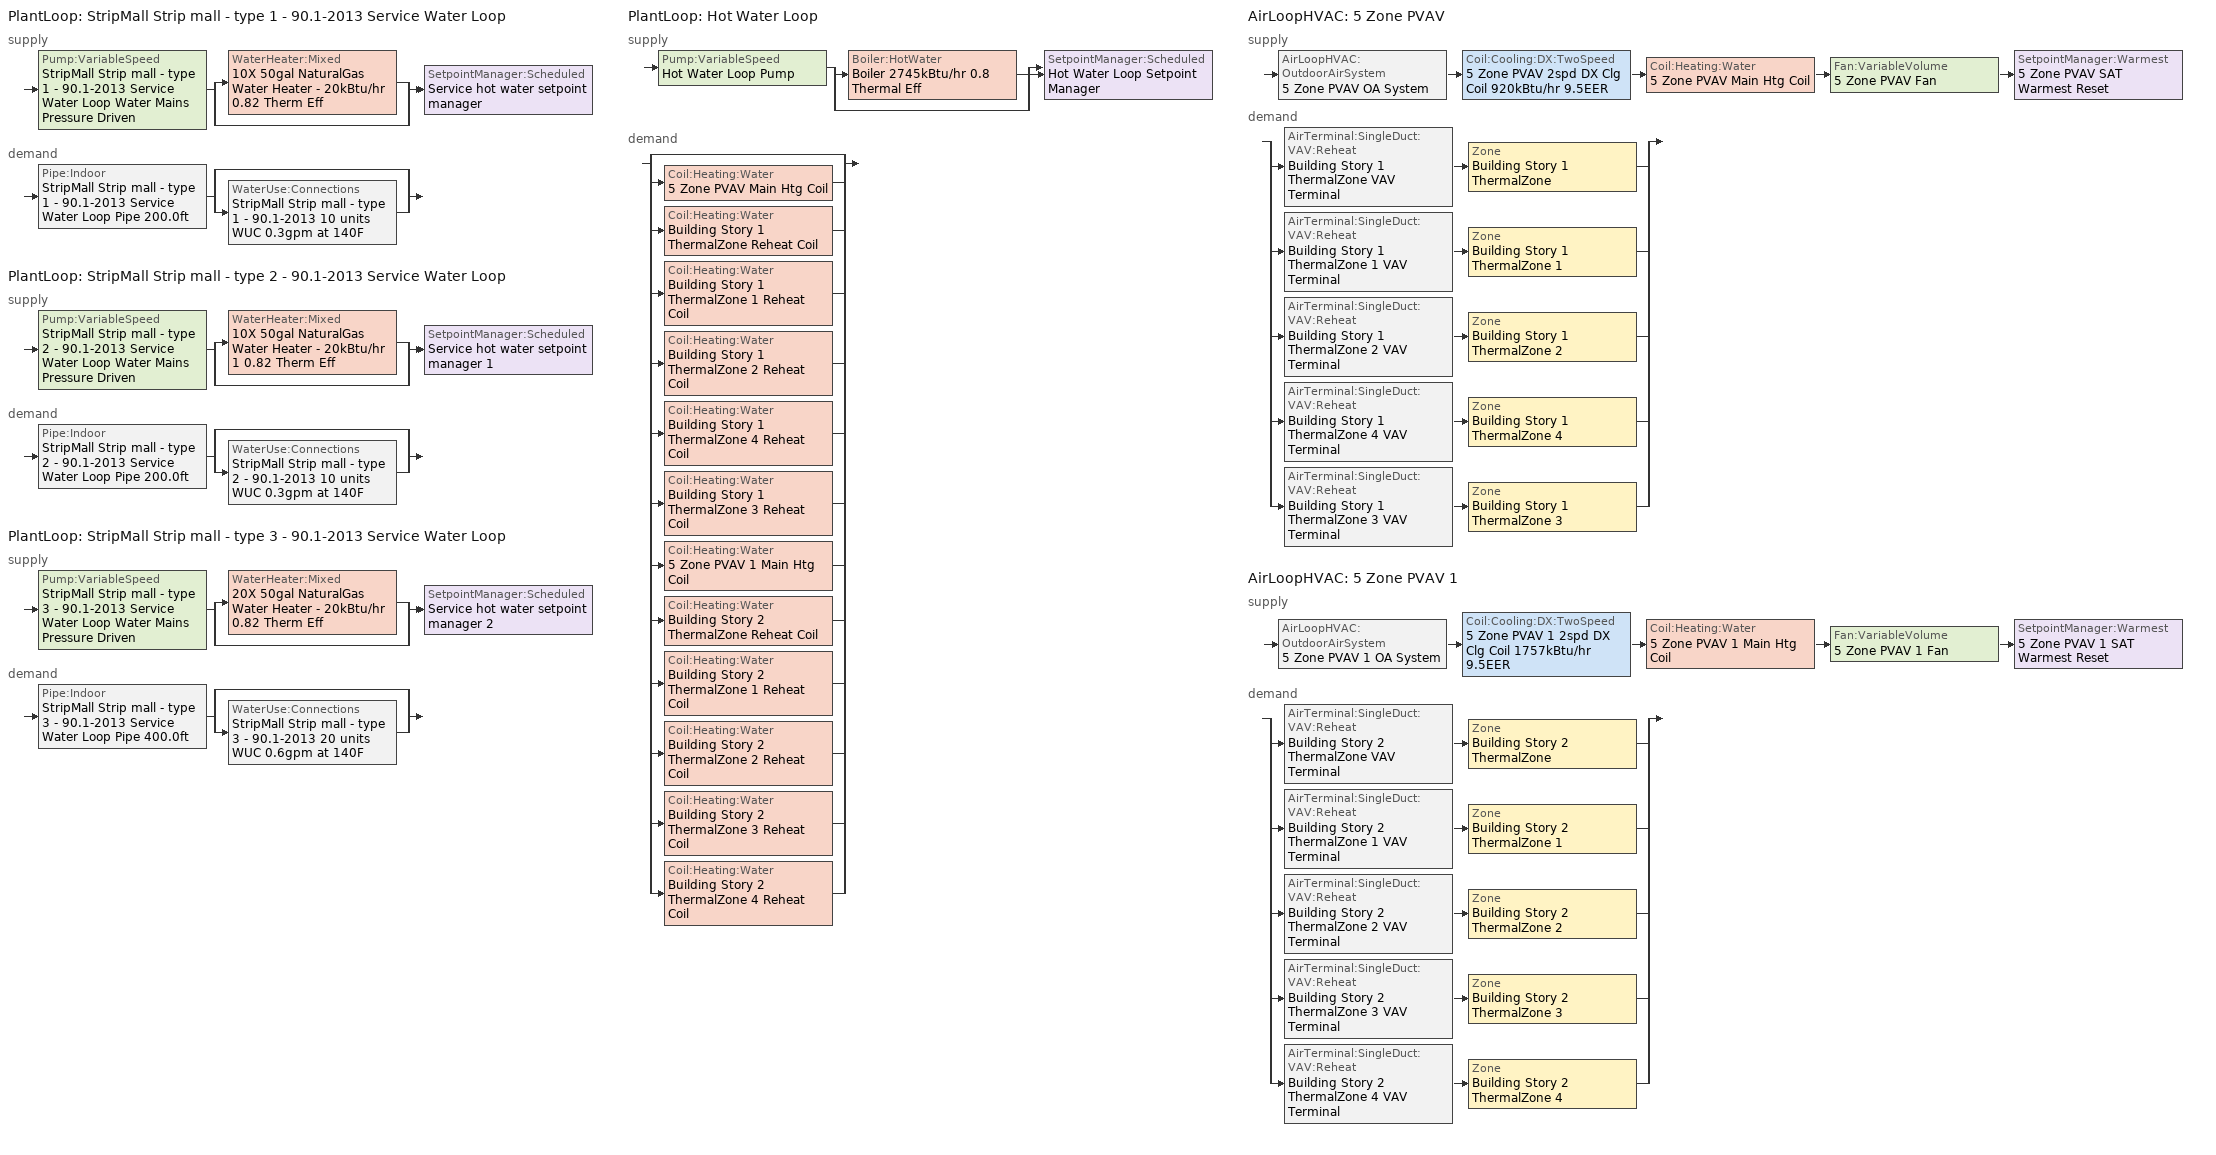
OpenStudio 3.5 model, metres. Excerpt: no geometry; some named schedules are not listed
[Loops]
PlantLoop 'StripMall Strip mall - type 1 - 90.1-2013 Service Water Loop'
 supply: Pump:VariableSpeed 'StripMall Strip mall - type 1 - 90.1-2013 Service Water Loop Water Mains Pressure Driven' > split
  | WaterHeater:Mixed '10X 50gal NaturalGas Water Heater - 20kBtu/hr 0.82 Therm Eff'
  | bypass
  join > SetpointManager:Scheduled 'Service hot water setpoint manager'
 demand: Pipe:Indoor 'StripMall Strip mall - type 1 - 90.1-2013 Service Water Loop Pipe 200.0ft' > split
  | bypass
  | WaterUse:Connections 'StripMall Strip mall - type 1 - 90.1-2013 10 units WUC 0.3gpm at 140F'
PlantLoop 'StripMall Strip mall - type 2 - 90.1-2013 Service Water Loop'
 supply: Pump:VariableSpeed 'StripMall Strip mall - type 2 - 90.1-2013 Service Water Loop Water Mains Pressure Driven' > split
  | WaterHeater:Mixed '10X 50gal NaturalGas Water Heater - 20kBtu/hr 1 0.82 Therm Eff'
  | bypass
  join > SetpointManager:Scheduled 'Service hot water setpoint manager 1'
 demand: Pipe:Indoor 'StripMall Strip mall - type 2 - 90.1-2013 Service Water Loop Pipe 200.0ft' > split
  | bypass
  | WaterUse:Connections 'StripMall Strip mall - type 2 - 90.1-2013 10 units WUC 0.3gpm at 140F'
PlantLoop 'StripMall Strip mall - type 3 - 90.1-2013 Service Water Loop'
 supply: Pump:VariableSpeed 'StripMall Strip mall - type 3 - 90.1-2013 Service Water Loop Water Mains Pressure Driven' > split
  | WaterHeater:Mixed '20X 50gal NaturalGas Water Heater - 20kBtu/hr 0.82 Therm Eff'
  | bypass
  join > SetpointManager:Scheduled 'Service hot water setpoint manager 2'
 demand: Pipe:Indoor 'StripMall Strip mall - type 3 - 90.1-2013 Service Water Loop Pipe 400.0ft' > split
  | bypass
  | WaterUse:Connections 'StripMall Strip mall - type 3 - 90.1-2013 20 units WUC 0.6gpm at 140F'
PlantLoop 'Hot Water Loop'
 supply: Pump:VariableSpeed 'Hot Water Loop Pump' > split
  | Boiler:HotWater 'Boiler 2745kBtu/hr 0.8 Thermal Eff'
  | bypass
  join > SetpointManager:Scheduled 'Hot Water Loop Setpoint Manager'
 demand: split
  | bypass
  | Coil:Heating:Water '5 Zone PVAV Main Htg Coil'
  | Coil:Heating:Water 'Building Story 1 ThermalZone Reheat Coil'
  | Coil:Heating:Water 'Building Story 1 ThermalZone 1 Reheat Coil'
  | Coil:Heating:Water 'Building Story 1 ThermalZone 2 Reheat Coil'
  | Coil:Heating:Water 'Building Story 1 ThermalZone 4 Reheat Coil'
  | Coil:Heating:Water 'Building Story 1 ThermalZone 3 Reheat Coil'
  | Coil:Heating:Water '5 Zone PVAV 1 Main Htg Coil'
  | Coil:Heating:Water 'Building Story 2 ThermalZone Reheat Coil'
  | Coil:Heating:Water 'Building Story 2 ThermalZone 1 Reheat Coil'
  | Coil:Heating:Water 'Building Story 2 ThermalZone 2 Reheat Coil'
  | Coil:Heating:Water 'Building Story 2 ThermalZone 3 Reheat Coil'
  | Coil:Heating:Water 'Building Story 2 ThermalZone 4 Reheat Coil'
AirLoopHVAC '5 Zone PVAV'
 supply: AirLoopHVAC:OutdoorAirSystem '5 Zone PVAV OA System' > Coil:Cooling:DX:TwoSpeed '5 Zone PVAV 2spd DX Clg Coil 920kBtu/hr 9.5EER' > Coil:Heating:Water '5 Zone PVAV Main Htg Coil' > Fan:VariableVolume '5 Zone PVAV Fan' > SetpointManager:Warmest '5 Zone PVAV SAT Warmest Reset'
 demand: split
  | AirTerminal:SingleDuct:VAV:Reheat 'Building Story 1 ThermalZone VAV Terminal' > Zone 'Building Story 1 ThermalZone'
  | AirTerminal:SingleDuct:VAV:Reheat 'Building Story 1 ThermalZone 1 VAV Terminal' > Zone 'Building Story 1 ThermalZone 1'
  | AirTerminal:SingleDuct:VAV:Reheat 'Building Story 1 ThermalZone 2 VAV Terminal' > Zone 'Building Story 1 ThermalZone 2'
  | AirTerminal:SingleDuct:VAV:Reheat 'Building Story 1 ThermalZone 4 VAV Terminal' > Zone 'Building Story 1 ThermalZone 4'
  | AirTerminal:SingleDuct:VAV:Reheat 'Building Story 1 ThermalZone 3 VAV Terminal' > Zone 'Building Story 1 ThermalZone 3'
AirLoopHVAC '5 Zone PVAV 1'
 supply: AirLoopHVAC:OutdoorAirSystem '5 Zone PVAV 1 OA System' > Coil:Cooling:DX:TwoSpeed '5 Zone PVAV 1 2spd DX Clg Coil 1757kBtu/hr 9.5EER' > Coil:Heating:Water '5 Zone PVAV 1 Main Htg Coil' > Fan:VariableVolume '5 Zone PVAV 1 Fan' > SetpointManager:Warmest '5 Zone PVAV 1 SAT Warmest Reset'
 demand: split
  | AirTerminal:SingleDuct:VAV:Reheat 'Building Story 2 ThermalZone VAV Terminal' > Zone 'Building Story 2 ThermalZone'
  | AirTerminal:SingleDuct:VAV:Reheat 'Building Story 2 ThermalZone 1 VAV Terminal' > Zone 'Building Story 2 ThermalZone 1'
  | AirTerminal:SingleDuct:VAV:Reheat 'Building Story 2 ThermalZone 2 VAV Terminal' > Zone 'Building Story 2 ThermalZone 2'
  | AirTerminal:SingleDuct:VAV:Reheat 'Building Story 2 ThermalZone 3 VAV Terminal' > Zone 'Building Story 2 ThermalZone 3'
  | AirTerminal:SingleDuct:VAV:Reheat 'Building Story 2 ThermalZone 4 VAV Terminal' > Zone 'Building Story 2 ThermalZone 4'
[Construction]
Uninsulated copper pipe 0.75in type L: Copper pipe 0.75in type L
Uninsulated copper pipe 0.75in type L 1: Copper pipe 0.75in type L 1
Uninsulated copper pipe 0.75in type L 2: Copper pipe 0.75in type L 2
[Material] Roughness=Smooth; Thickness {m}=0.001143; Conductivity {W/m-K}=386; Density {kg/m3}=8906.27; Specific Heat {J/kg-K}=385.1856; Thermal Absorptance=0.9; Solar Absorptance=0.7; Visible Absorptance=0.7
Copper pipe 0.75in type L; Copper pipe 0.75in type L 1; Copper pipe 0.75in type L 2
[WaterUse:Connections] Drain Water Heat Exchanger Type=None; Drain Water Heat Exchanger Destination=Plant
Name | Water Use Equipment Name 1
StripMall Strip mall - type 1 - 90.1-2013 10 units WUC 0.3gpm at 140F | StripMall Strip mall - type 1 - 90.1-2013 10 units Service Water Use 0.3gpm at 140F
StripMall Strip mall - type 2 - 90.1-2013 10 units WUC 0.3gpm at 140F | StripMall Strip mall - type 2 - 90.1-2013 10 units Service Water Use 0.3gpm at 140F
StripMall Strip mall - type 3 - 90.1-2013 20 units WUC 0.6gpm at 140F | StripMall Strip mall - type 3 - 90.1-2013 20 units Service Water Use 0.6gpm at 140F
[WaterUse:Equipment:Definition] Target Temperature Schedule=Mixed Water At Faucet Temp - 140F; Sensible Fraction Schedule=Fraction Sensible - 0.2; Latent Fraction Schedule=Fraction Latent - 0.05
Name | Peak Flow Rate {m3/s}
StripMall Strip mall - type 1 - 90.1-2013 10 units Service Water Use Def 0.3gpm; StripMall Strip mall - type 2 - 90.1-2013 10 units Service Water Use Def 0.3gpm | 1.89271e-05
StripMall Strip mall - type 3 - 90.1-2013 20 units Service Water Use Def 0.6gpm | 3.78541e-05
[WaterUse:Equipment]
Name | Water Use Equipment Definition | Flow Rate Fraction Schedule
StripMall Strip mall - type 1 - 90.1-2013 10 units Service Water Use 0.3gpm at 140F | StripMall Strip mall - type 1 - 90.1-2013 10 units Service Water Use Def 0.3gpm | RetailStripmall Type1_SWH_SCH
StripMall Strip mall - type 2 - 90.1-2013 10 units Service Water Use 0.3gpm at 140F | StripMall Strip mall - type 2 - 90.1-2013 10 units Service Water Use Def 0.3gpm | RetailStripmall Type2_SWH_SCH
StripMall Strip mall - type 3 - 90.1-2013 20 units Service Water Use 0.6gpm at 140F | StripMall Strip mall - type 3 - 90.1-2013 20 units Service Water Use Def 0.6gpm | RetailStripmall Type3_SWH_SCH
[PlantLoop] Glycol Concentration=0; Minimum Loop Temperature {C}=10; Plant Loop Volume {m3}=Autocalculate; Load Distribution Scheme=Optimal
Name | Maximum Loop Temperature {C} | Fluid Type
StripMall Strip mall - type 1 - 90.1-2013 Service Water Loop; StripMall Strip mall - type 2 - 90.1-2013 Service Water Loop; StripMall Strip mall - type 3 - 90.1-2013 Service Water Loop | 60
Hot Water Loop |  | Water
[Sizing:Plant] Loop Type=Heating; Sizing Option=NonCoincident; Zone Timesteps in Averaging Window=1; Coincident Sizing Factor Mode=None
Name | Design Loop Exit Temperature {C} | Loop Design Temperature Difference {deltaC}
StripMall Strip mall - type 1 - 90.1-2013 Service Water Loop; StripMall Strip mall - type 2 - 90.1-2013 Service Water Loop; StripMall Strip mall - type 3 - 90.1-2013 Service Water Loop | 60 | 5
Hot Water Loop | 82.2222 | 11.1111
[SetpointManager:Scheduled] Control Variable=Temperature
Name | Schedule | Setpoint Node or NodeList
Service hot water setpoint manager | Service Water Loop Temp - 140F | StripMall Strip mall - type 1 - 90.1-2013 Service Water Loop Supply Outlet Node
Service hot water setpoint manager 1 | Service Water Loop Temp - 140F | StripMall Strip mall - type 2 - 90.1-2013 Service Water Loop Supply Outlet Node
Service hot water setpoint manager 2 | Service Water Loop Temp - 140F | StripMall Strip mall - type 3 - 90.1-2013 Service Water Loop Supply Outlet Node
Hot Water Loop Setpoint Manager | Hot Water Loop Temp - 180F | Hot Water Loop Supply Outlet Node
[Pump:VariableSpeed] Coefficient 1 of the Part Load Performance Curve=0; Coefficient 2 of the Part Load Performance Curve=3.2485; Coefficient 3 of the Part Load Performance Curve=-4.7443; Coefficient 4 of the Part Load Performance Curve=2.5294; Pump Control Type=Intermittent; Skin Loss Radiative Fraction=0.5; Design Power Sizing Method=PowerPerFlowPerPressure; Design Electric Power per Unit Flow Rate {W/(m3/s)}=348701.1; Design Shaft Power per Unit Flow Rate per Unit Head {W-s/m3-Pa}=1.28205; Design Minimum Flow Rate Fraction=0
Name | Rated Pump Head {Pa} | Motor Efficiency
StripMall Strip mall - type 1 - 90.1-2013 Service Water Loop Water Mains Pressure Driven; StripMall Strip mall - type 2 - 90.1-2013 Service Water Loop Water Mains Pressure Driven; StripMall Strip mall - type 3 - 90.1-2013 Service Water Loop Water Mains Pressure Driven | 0.001 | 0.7
Hot Water Loop Pump | 179344 | 0.917
[WaterHeater:Mixed] Setpoint Temperature Schedule=Service Water Loop Temp - 140F; Deadband Temperature Difference {deltaC}=2; Maximum Temperature Limit {C}=60; Heater Control Type=Cycle; Heater Fuel Type=NaturalGas; Heater Thermal Efficiency=0.82; Off Cycle Parasitic Fuel Consumption Rate {W}=0; Off Cycle Parasitic Fuel Type=NaturalGas; Off Cycle Parasitic Heat Fraction to Tank=0; On Cycle Parasitic Fuel Consumption Rate {W}=0; On Cycle Parasitic Fuel Type=NaturalGas; On Cycle Parasitic Heat Fraction to Tank=0; Ambient Temperature Indicator=Schedule; Ambient Temperature Schedule=Water Heater Ambient Temp Schedule - 71.6f; Off Cycle Loss Coefficient to Ambient Temperature {W/K}=2.29857; On Cycle Loss Coefficient to Ambient Temperature {W/K}=2.29857; Use Side Effectiveness=1; Source Side Effectiveness=1; Use Side Design Flow Rate {m3/s}=autosize; Source Side Design Flow Rate {m3/s}=autosize; Indirect Water Heating Recovery Time {hr}=1.5; Source Side Flow Control Mode=IndirectHeatPrimarySetpoint
Name | Tank Volume {m3} | Heater Maximum Capacity {W}
10X 50gal NaturalGas Water Heater - 20kBtu/hr 0.82 Therm Eff; 10X 50gal NaturalGas Water Heater - 20kBtu/hr 1 0.82 Therm Eff | 1.89271 | 58614.2
20X 50gal NaturalGas Water Heater - 20kBtu/hr 0.82 Therm Eff | 3.78541 | 117228
[WaterHeater:Sizing] Design Mode=PeakDraw; Time Storage Can Meet Peak Draw {hr}=0.538503; Time for Tank Recovery {hr}=0; Nominal Tank Volume for Autosizing Plant Connections {m3}=1
10X 50gal NaturalGas Water Heater - 20kBtu/hr 0.82 Therm Eff; 10X 50gal NaturalGas Water Heater - 20kBtu/hr 1 0.82 Therm Eff; 20X 50gal NaturalGas Water Heater - 20kBtu/hr 0.82 Therm Eff
[Pipe:Indoor] Environment Type=Schedule; Pipe Inside Diameter {m}=0.019939
Name | Construction | Ambient Temperature Schedule | Ambient Air Velocity Schedule | Pipe Length {m}
StripMall Strip mall - type 1 - 90.1-2013 Service Water Loop Pipe 200.0ft | Uninsulated copper pipe 0.75in type L | StripMall Strip mall - type 1 - 90.1-2013 Service Water Loop Piping Air Temp - 70F | StripMall Strip mall - type 1 - 90.1-2013 Service Water Loop Piping Air Velocity - 0.67mph | 60.96
StripMall Strip mall - type 2 - 90.1-2013 Service Water Loop Pipe 200.0ft | Uninsulated copper pipe 0.75in type L 1 | StripMall Strip mall - type 2 - 90.1-2013 Service Water Loop Piping Air Temp - 70F | StripMall Strip mall - type 2 - 90.1-2013 Service Water Loop Piping Air Velocity - 0.67mph | 60.96
StripMall Strip mall - type 3 - 90.1-2013 Service Water Loop Pipe 400.0ft | Uninsulated copper pipe 0.75in type L 2 | StripMall Strip mall - type 3 - 90.1-2013 Service Water Loop Piping Air Temp - 70F | StripMall Strip mall - type 3 - 90.1-2013 Service Water Loop Piping Air Velocity - 0.67mph | 121.92
[Sizing:Zone] Zone Cooling Design Supply Air Temperature Input Method=SupplyAirTemperature; Zone Cooling Design Supply Air Temperature {C}=12.7778; Zone Cooling Design Supply Air Temperature Difference {deltaC}=11.11; Zone Heating Design Supply Air Temperature Input Method=SupplyAirTemperature; Zone Heating Design Supply Air Temperature {C}=50; Zone Heating Design Supply Air Temperature Difference {deltaC}=11.11; Zone Cooling Design Supply Air Humidity Ratio {kg-H2O/kg-air}=0.0085; Zone Heating Design Supply Air Humidity Ratio {kg-H2O/kg-air}=0.008; Cooling Design Air Flow Method=DesignDay; Heating Design Air Flow Method=DesignDay; Account for Dedicated Outdoor Air System=No; Dedicated Outdoor Air System Control Strategy=NeutralSupplyAir; Dedicated Outdoor Air Low Setpoint Temperature for Design {C}=autosize; Dedicated Outdoor Air High Setpoint Temperature for Design {C}=autosize; Zone Load Sizing Method=Sensible Load Only No Latent Load; Zone Latent Cooling Design Supply Air Humidity Ratio Input Method=HumidityRatioDifference; Zone Cooling Design Supply Air Humidity Ratio Difference {kgWater/kgDryAir}=0.005; Zone Latent Heating Design Supply Air Humidity Ratio Input Method=HumidityRatioDifference; Zone Humidification Design Supply Air Humidity Ratio Difference {kgWater/kgDryAir}=0.005; Design Minimum Zone Ventilation Efficiency=0.6
Building Story 1 ThermalZone; Building Story 1 ThermalZone 1; Building Story 1 ThermalZone 2; Building Story 1 ThermalZone 3; Building Story 1 ThermalZone 4; Building Story 2 ThermalZone; Building Story 2 ThermalZone 1; Building Story 2 ThermalZone 2; Building Story 2 ThermalZone 3; Building Story 2 ThermalZone 4
[Zone equipment]
Building Story 1 ThermalZone: Building Story 1 ThermalZone VAV Terminal
Building Story 1 ThermalZone 1: Building Story 1 ThermalZone 1 VAV Terminal
Building Story 1 ThermalZone 2: Building Story 1 ThermalZone 2 VAV Terminal
Building Story 1 ThermalZone 3: Building Story 1 ThermalZone 3 VAV Terminal
Building Story 1 ThermalZone 4: Building Story 1 ThermalZone 4 VAV Terminal
Building Story 2 ThermalZone: Building Story 2 ThermalZone VAV Terminal
Building Story 2 ThermalZone 1: Building Story 2 ThermalZone 1 VAV Terminal
Building Story 2 ThermalZone 2: Building Story 2 ThermalZone 2 VAV Terminal
Building Story 2 ThermalZone 3: Building Story 2 ThermalZone 3 VAV Terminal
Building Story 2 ThermalZone 4: Building Story 2 ThermalZone 4 VAV Terminal
[Boiler:HotWater]
Boiler 2745kBtu/hr 0.8 Thermal Eff: Fuel Type=NaturalGas; Nominal Thermal Efficiency=0.8; Efficiency Curve Temperature Evaluation Variable=LeavingBoiler; Normalized Boiler Efficiency Curve=Boiler with Minimum Turndown; Minimum Part Load Ratio=0; Maximum Part Load Ratio=1.2; Optimum Part Load Ratio=1; Water Outlet Upper Temperature Limit {C}=95; Boiler Flow Mode=LeavingSetpointModulated; Parasitic Electric Load {W}=0; Sizing Factor=1
[AirLoopHVAC] Design Supply Air Flow Rate {m3/s}=autosize; Design Return Air Flow Fraction of Supply Air Flow=1
Name | Availability Schedule
5 Zone PVAV | 5 Zone PVAV Occ Sch
5 Zone PVAV 1 | 5 Zone PVAV 1 Occ Sch
[Sizing:System] Type of Load to Size On=Sensible; Design Outdoor Air Flow Rate {m3/s}=8.06113; Central Heating Maximum System Air Flow Ratio=0.3; Preheat Design Temperature {C}=7.22222; Preheat Design Humidity Ratio {kg-H2O/kg-Air}=0.008; Precool Design Temperature {C}=12.7778; Precool Design Humidity Ratio {kg-H2O/kg-Air}=0.008; Central Cooling Design Supply Air Temperature {C}=12.7778; Central Heating Design Supply Air Temperature {C}=12.7778; Sizing Option=Coincident; 100% Outdoor Air in Cooling=No; 100% Outdoor Air in Heating=No; Central Cooling Design Supply Air Humidity Ratio {kg-H2O/kg-Air}=0.0085; Central Heating Design Supply Air Humidity Ratio {kg-H2O/kg-Air}=0.008; Cooling Design Air Flow Method=DesignDay; Heating Design Air Flow Method=DesignDay; System Outdoor Air Method=ZoneSum; Zone Maximum Outdoor Air Fraction=1; Cooling Supply Air Flow Rate Per Floor Area {m3/s-m2}=0.00996765; Cooling Fraction of Autosized Cooling Supply Air Flow Rate=1; Cooling Supply Air Flow Rate Per Unit Cooling Capacity {m3/s-W}=3.94755e-05; Heating Supply Air Flow Rate Per Floor Area {m3/s-m2}=0.00996765; Heating Fraction of Autosized Heating Supply Air Flow Rate=1; Heating Fraction of Autosized Cooling Supply Air Flow Rate=1; Heating Supply Air Flow Rate Per Unit Heating Capacity {m3/s-W}=3.15882e-05; Cooling Design Capacity Method=CoolingDesignCapacity; Cooling Design Capacity {W}=autosize; Cooling Design Capacity Per Floor Area {W/m2}=234.7; Fraction of Autosized Cooling Design Capacity=1; Heating Design Capacity Method=HeatingDesignCapacity; Heating Design Capacity {W}=autosize; Heating Design Capacity Per Floor Area {W/m2}=157; Fraction of Autosized Heating Design Capacity=1; Central Cooling Capacity Control Method=OnOff; Occupant Diversity=autosize
5 Zone PVAV; 5 Zone PVAV 1
[Fan:VariableVolume] Availability Schedule=Always On Discrete; Pressure Rise {Pa}=1389.92; Maximum Flow Rate {m3/s}=Autosize; Fan Power Minimum Flow Rate Input Method=Fraction; Fan Power Minimum Flow Fraction=0.25; Fan Power Minimum Air Flow Rate {m3/s}=0; Motor In Airstream Fraction=1; Fan Power Coefficient 1=0.04076; Fan Power Coefficient 2=0.0881; Fan Power Coefficient 3=-0.0729; Fan Power Coefficient 4=0.9437; Fan Power Coefficient 5=0
Name | Fan Total Efficiency | Motor Efficiency
5 Zone PVAV Fan | 0.61165 | 0.941
5 Zone PVAV 1 Fan | 0.6201 | 0.954
[Coil:Heating:Water] Availability Schedule=Always On Discrete; Rated Inlet Water Temperature {C}=82.2222; Rated Outlet Water Temperature {C}=71.1111
Name | Rated Inlet Air Temperature {C} | Rated Outlet Air Temperature {C}
5 Zone PVAV Main Htg Coil; 5 Zone PVAV 1 Main Htg Coil | 7.22222 | 12.7778
Building Story 1 ThermalZone Reheat Coil; Building Story 1 ThermalZone 1 Reheat Coil; Building Story 1 ThermalZone 2 Reheat Coil; Building Story 1 ThermalZone 4 Reheat Coil; Building Story 1 ThermalZone 3 Reheat Coil; Building Story 2 ThermalZone Reheat Coil; Building Story 2 ThermalZone 1 Reheat Coil; Building Story 2 ThermalZone 2 Reheat Coil; Building Story 2 ThermalZone 3 Reheat Coil; Building Story 2 ThermalZone 4 Reheat Coil | 12.7778 | 50
[Controller:WaterCoil] Action=Normal; Controller Convergence Tolerance {deltaC}=0.0001; Minimum Actuated Flow {m3/s}=0
Name | Water Coil
5 Zone PVAV Main Htg Coil Controller | 5 Zone PVAV Main Htg Coil
Building Story 1 ThermalZone Reheat Coil Controller | Building Story 1 ThermalZone Reheat Coil
Building Story 1 ThermalZone 1 Reheat Coil Controller | Building Story 1 ThermalZone 1 Reheat Coil
Building Story 1 ThermalZone 2 Reheat Coil Controller | Building Story 1 ThermalZone 2 Reheat Coil
Building Story 1 ThermalZone 4 Reheat Coil Controller | Building Story 1 ThermalZone 4 Reheat Coil
Building Story 1 ThermalZone 3 Reheat Coil Controller | Building Story 1 ThermalZone 3 Reheat Coil
5 Zone PVAV 1 Main Htg Coil Controller | 5 Zone PVAV 1 Main Htg Coil
Building Story 2 ThermalZone Reheat Coil Controller | Building Story 2 ThermalZone Reheat Coil
Building Story 2 ThermalZone 1 Reheat Coil Controller | Building Story 2 ThermalZone 1 Reheat Coil
Building Story 2 ThermalZone 2 Reheat Coil Controller | Building Story 2 ThermalZone 2 Reheat Coil
Building Story 2 ThermalZone 3 Reheat Coil Controller | Building Story 2 ThermalZone 3 Reheat Coil
Building Story 2 ThermalZone 4 Reheat Coil Controller | Building Story 2 ThermalZone 4 Reheat Coil
[Coil:Cooling:DX:TwoSpeed] Availability Schedule=Always On Discrete; Rated High Speed Total Cooling Capacity {W}=Autosize; Rated High Speed Sensible Heat Ratio=Autosize; Rated High Speed COP {W/W}=3.2994; Rated High Speed Air Flow Rate {m3/s}=Autosize; Unit Internal Static Air Pressure {Pa}=773.3; Total Cooling Capacity Function of Temperature Curve=PSZ-AC_Unitary_PackagecoolCapFT; Total Cooling Capacity Function of Flow Fraction Curve=PSZ-AC_Unitary_PackagecoolFFF; Energy Input Ratio Function of Temperature Curve=PSZ-AC DX Unitary Package EIRFT; Energy Input Ratio Function of Flow Fraction Curve=PSZ-AC_Unitary_PackagecoolEIRFFF; Part Load Fraction Correlation Curve=PSZ-AC_Unitary_PackagecoolPLR; Rated Low Speed Total Cooling Capacity {W}=Autosize; Rated Low Speed Sensible Heat Ratio=0.69; Rated Low Speed COP {W/W}=3.2994; Low Speed Total Cooling Capacity Function of Temperature Curve=PSZ-AC_Unitary_PackagecoolCapFT; Low Speed Energy Input Ratio Function of Temperature Curve=PSZ-AC DX Unitary Package EIRFT; Condenser Type=AirCooled; Minimum Outdoor Dry-Bulb Temperature for Compressor Operation {C}=-25; High Speed Evaporative Condenser Effectiveness=0.9; High Speed Evaporative Condenser Air Flow Rate {m3/s}=Autosize; High Speed Evaporative Condenser Pump Rated Power Consumption {W}=Autosize; Low Speed Evaporative Condenser Effectiveness=0.9; Low Speed Evaporative Condenser Air Flow Rate {m3/s}=Autosize; Low Speed Evaporative Condenser Pump Rated Power Consumption {W}=Autosize; Basin Heater Capacity {W/K}=0; Basin Heater Setpoint Temperature {C}=2
5 Zone PVAV 2spd DX Clg Coil 920kBtu/hr 9.5EER; 5 Zone PVAV 1 2spd DX Clg Coil 1757kBtu/hr 9.5EER
[Controller:OutdoorAir] Minimum Outdoor Air Flow Rate {m3/s}=autosize; Maximum Outdoor Air Flow Rate {m3/s}=Autosize; Economizer Control Type=DifferentialDryBulb; Economizer Control Action Type=ModulateFlow; Lockout Type=LockoutWithHeating; Minimum Limit Type=FixedMinimum; High Humidity Control=No; Heat Recovery Bypass Control Type=BypassWhenOAFlowGreaterThanMinimum
Name | Minimum Outdoor Air Schedule | Controller Mechanical Ventilation
Controller Outdoor Air 1 | 5 Zone PVAV Occ Sch | 5 Zone PVAV Ventilation Controller
Controller Outdoor Air 2 | 5 Zone PVAV 1 Occ Sch | 5 Zone PVAV 1 Ventilation Controller
[Controller:MechanicalVentilation] Availability Schedule=Always On Discrete; System Outdoor Air Method=ZoneSum
5 Zone PVAV Ventilation Controller; 5 Zone PVAV 1 Ventilation Controller
[AirLoopHVAC:OutdoorAirSystem]
Name | Controller
5 Zone PVAV OA System | Controller Outdoor Air 1
5 Zone PVAV 1 OA System | Controller Outdoor Air 2
[AvailabilityManager:NightCycle] Applicability Schedule=Always On Discrete; Control Type=CycleOnAny; Thermostat Tolerance {deltaC}=1.9999; Cycling Run Time Control Type=Thermostat; Cycling Run Time {s}=1800
Availability Manager Night Cycle 1; Availability Manager Night Cycle 2
[AirTerminal:SingleDuct:VAV:Reheat] Availability Schedule=Always On Discrete; Maximum Air Flow Rate {m3/s}=AutoSize; Zone Minimum Air Flow Input Method=Constant; Fixed Minimum Air Flow Rate {m3/s}=0; Maximum Hot Water or Steam Flow Rate {m3/s}=AutoSize; Minimum Hot Water or Steam Flow Rate {m3/s}=0; Convergence Tolerance=0.001; Damper Heating Action=ReverseWithLimits; Maximum Flow per Zone Floor Area During Reheat {m3/s-m2}=AutoSize; Maximum Flow Fraction During Reheat=AutoSize; Maximum Reheat Air Temperature {C}=50; Control For Outdoor Air=No
Name | Constant Minimum Air Flow Fraction | Reheat Coil
Building Story 1 ThermalZone VAV Terminal | 0.657514 | Building Story 1 ThermalZone Reheat Coil
Building Story 1 ThermalZone 1 VAV Terminal | 0.657514 | Building Story 1 ThermalZone 1 Reheat Coil
Building Story 1 ThermalZone 2 VAV Terminal | 0.657514 | Building Story 1 ThermalZone 2 Reheat Coil
Building Story 1 ThermalZone 4 VAV Terminal | 0.657514 | Building Story 1 ThermalZone 4 Reheat Coil
Building Story 1 ThermalZone 3 VAV Terminal | 0.657514 | Building Story 1 ThermalZone 3 Reheat Coil
Building Story 2 ThermalZone VAV Terminal | 0.340995 | Building Story 2 ThermalZone Reheat Coil
Building Story 2 ThermalZone 1 VAV Terminal | 0.340995 | Building Story 2 ThermalZone 1 Reheat Coil
Building Story 2 ThermalZone 2 VAV Terminal | 0.340995 | Building Story 2 ThermalZone 2 Reheat Coil
Building Story 2 ThermalZone 3 VAV Terminal | 0.340995 | Building Story 2 ThermalZone 3 Reheat Coil
Building Story 2 ThermalZone 4 VAV Terminal | 0.340995 | Building Story 2 ThermalZone 4 Reheat Coil
[HeatExchanger:AirToAir:SensibleAndLatent] Availability Schedule=Always On Discrete; Nominal Supply Air Flow Rate {m3/s}=autosize; Sensible Effectiveness at 100% Heating Air Flow=0.5; Latent Effectiveness at 100% Heating Air Flow=0.5; Sensible Effectiveness at 75% Heating Air Flow=0.5; Latent Effectiveness at 75% Heating Air Flow=0.5; Sensible Effectiveness at 100% Cooling Air Flow=0.5; Latent Effectiveness at 100% Cooling Air Flow=0.5; Sensible Effectiveness at 75% Cooling Air Flow=0.5; Latent Effectiveness at 75% Cooling Air Flow=0.5; Nominal Electric Power {W}=5833.86; Supply Air Outlet Temperature Control=Yes; Heat Exchanger Type=Rotary; Frost Control Type=ExhaustOnly; Threshold Temperature {C}=-23.3; Initial Defrost Time Fraction=0.167; Rate of Defrost Time Fraction Increase {1/K}=1.44; Economizer Lockout=Yes
5 Zone PVAV ERV; 5 Zone PVAV 1 ERV
[SetpointManager:OutdoorAirPretreat] Minimum Setpoint Temperature {C}=-99; Maximum Setpoint Temperature {C}=99; Minimum Setpoint Humidity Ratio {kgWater/kgDryAir}=1e-05; Maximum Setpoint Humidity Ratio {kgWater/kgDryAir}=1
Setpoint Manager Outdoor Air Pretreat 1; Setpoint Manager Outdoor Air Pretreat 2
[SetpointManager:Warmest] Control Variable=Temperature; Minimum Setpoint Temperature {C}=12.7778; Maximum Setpoint Temperature {C}=15.5556; Strategy=MaximumTemperature
Name | Setpoint Node or NodeList
5 Zone PVAV SAT Warmest Reset | 5 Zone PVAV Supply Outlet Node
5 Zone PVAV 1 SAT Warmest Reset | 5 Zone PVAV 1 Supply Outlet Node
[EnergyManagementSystem:Sensor] Output Variable or Output Meter Index Key=Environment; Output Variable or Output Meter=Site Outdoor Air Drybulb Temperature
OAT; OAT_1
[EnergyManagementSystem:Actuator] Actuated Component Type=Schedule:Year; Actuated Component Control Type=Schedule Value
Name | Actuated Component
SYS5ZonePVAVHtgSch0 | RetailStripmall Type2_HTGSETP_SCH_NO_OPTIMUM
SYS5ZonePVAVClgSch0 | RetailStripmall Type2_CLGSETP_SCH_NO_OPTIMUM
SYS5ZonePVAV1HtgSch0 | RetailStripmall Type3_HTGSETP_SCH_NO_OPTIMUM
SYS5ZonePVAV1ClgSch0 | RetailStripmall Type3_CLGSETP_SCH_NO_OPTIMUM
[EnergyManagementSystem:Program]
SYS5ZonePVAVOptimumStartProg0: IF DaylightSavings==0 && DayOfWeek>1 && Hour==5 && OAT<23.9 && OAT>1.7; SET SYS5ZonePVAVClgSch0 = 29.4; SET SYS5ZonePVAVHtgSch0 = 15.6; ELSEIF DaylightSavings==0 && DayOfWeek==1 && Hour==7 && OAT<23.9 && OAT>1.7; SET SYS5ZonePVAVClgSch0 = 29.4; SET SYS5ZonePVAVHtgSch0 = 15.6; ELSEIF DaylightSavings==1 && DayOfWeek>1 && Hour==4 && OAT<23.9 && OAT>1.7; SET SYS5ZonePVAVClgSch0 = 29.4; SET SYS5ZonePVAVHtgSch0 = 15.6; ELSEIF DaylightSavings==1 && DayOfWeek==1 && Hour==6 && OAT<23.9 && OAT>1.7; SET SYS5ZonePVAVClgSch0 = 29.4; SET SYS5ZonePVAVHtgSch0 = 15.6; ELSE; SET SYS5ZonePVAVClgSch0 = NULL; SET SYS5ZonePVAVHtgSch0 = NULL; ENDIF
SYS5ZonePVAV1OptimumStartProg0: IF DaylightSavings==0 && DayOfWeek>1 && Hour==5 && OAT_1<23.9 && OAT_1>1.7; SET SYS5ZonePVAV1ClgSch0 = 29.4; SET SYS5ZonePVAV1HtgSch0 = 15.6; ELSEIF DaylightSavings==0 && DayOfWeek==1 && Hour==7 && OAT_1<23.9 && OAT_1>1.7; SET SYS5ZonePVAV1ClgSch0 = 29.4; SET SYS5ZonePVAV1HtgSch0 = 15.6; ELSEIF DaylightSavings==1 && DayOfWeek>1 && Hour==4 && OAT_1<23.9 && OAT_1>1.7; SET SYS5ZonePVAV1ClgSch0 = 29.4; SET SYS5ZonePVAV1HtgSch0 = 15.6; ELSEIF DaylightSavings==1 && DayOfWeek==1 && Hour==6 && OAT_1<23.9 && OAT_1>1.7; SET SYS5ZonePVAV1ClgSch0 = 29.4; SET SYS5ZonePVAV1HtgSch0 = 15.6; ELSE; SET SYS5ZonePVAV1ClgSch0 = NULL; SET SYS5ZonePVAV1HtgSch0 = NULL; ENDIF
[EnergyManagementSystem:ProgramCallingManager]
SYS5ZonePVAVOptimumStartCallingManager0: BeginTimestepBeforePredictor; SYS5ZonePVAVOptimumStartProg0
SYS5ZonePVAV1OptimumStartCallingManager0: BeginTimestepBeforePredictor; SYS5ZonePVAV1OptimumStartProg0
[Schedule:Ruleset]
Name | Default Day Schedule | Summer Design Day Schedule | Winter Design Day Schedule
RetailStripmall Type1_SWH_SCH | RetailStripmall Type1_SWH_SCH Default | RetailStripmall Type1_SWH_SCH Summer Design Day | RetailStripmall Type1_SWH_SCH Winter Design Day
Fraction Sensible - 0.2 | Fraction Sensible - 0.2 Default
Fraction Latent - 0.05 | Fraction Latent - 0.05 Default
Mixed Water At Faucet Temp - 140F | Mixed Water At Faucet Temp - 140F Default
Service Water Loop Temp - 140F | Service Water Loop Temp - 140F Default
Water Heater Ambient Temp Schedule - 71.6f | Water Heater Ambient Temp Schedule - 71.6f Default
StripMall Strip mall - type 1 - 90.1-2013 Service Water Loop Piping Air Temp - 70F | StripMall Strip mall - type 1 - 90.1-2013 Service Water Loop Piping Air Temp - 70F Default
StripMall Strip mall - type 1 - 90.1-2013 Service Water Loop Piping Air Velocity - 0.67mph | StripMall Strip mall - type 1 - 90.1-2013 Service Water Loop Piping Air Velocity - 0.67mph Default
RetailStripmall Type2_SWH_SCH | RetailStripmall Type2_SWH_SCH Default | RetailStripmall Type2_SWH_SCH Summer Design Day | RetailStripmall Type2_SWH_SCH Winter Design Day
StripMall Strip mall - type 2 - 90.1-2013 Service Water Loop Piping Air Temp - 70F | StripMall Strip mall - type 2 - 90.1-2013 Service Water Loop Piping Air Temp - 70F Default
StripMall Strip mall - type 2 - 90.1-2013 Service Water Loop Piping Air Velocity - 0.67mph | StripMall Strip mall - type 2 - 90.1-2013 Service Water Loop Piping Air Velocity - 0.67mph Default
RetailStripmall Type3_SWH_SCH | RetailStripmall Type3_SWH_SCH Default | RetailStripmall Type3_SWH_SCH Summer Design Day | RetailStripmall Type3_SWH_SCH Winter Design Day
StripMall Strip mall - type 3 - 90.1-2013 Service Water Loop Piping Air Temp - 70F | StripMall Strip mall - type 3 - 90.1-2013 Service Water Loop Piping Air Temp - 70F Default
StripMall Strip mall - type 3 - 90.1-2013 Service Water Loop Piping Air Velocity - 0.67mph | StripMall Strip mall - type 3 - 90.1-2013 Service Water Loop Piping Air Velocity - 0.67mph Default
RetailStripmall Type2_HTGSETP_SCH_NO_OPTIMUM | RetailStripmall Type2_HTGSETP_SCH_NO_OPTIMUM Default | RetailStripmall Type2_HTGSETP_SCH_NO_OPTIMUM Summer Design Day | RetailStripmall Type2_HTGSETP_SCH_NO_OPTIMUM Winter Design Day
RetailStripmall Type2_CLGSETP_SCH_NO_OPTIMUM | RetailStripmall Type2_CLGSETP_SCH_NO_OPTIMUM Default | RetailStripmall Type2_CLGSETP_SCH_NO_OPTIMUM Summer Design Day | RetailStripmall Type2_CLGSETP_SCH_NO_OPTIMUM Winter Design Day
RetailStripmall Type3_HTGSETP_SCH_NO_OPTIMUM | RetailStripmall Type3_HTGSETP_SCH_NO_OPTIMUM Default | RetailStripmall Type3_HTGSETP_SCH_NO_OPTIMUM Summer Design Day | RetailStripmall Type3_HTGSETP_SCH_NO_OPTIMUM Winter Design Day
RetailStripmall Type3_CLGSETP_SCH_NO_OPTIMUM | RetailStripmall Type3_CLGSETP_SCH_NO_OPTIMUM Default | RetailStripmall Type3_CLGSETP_SCH_NO_OPTIMUM Summer Design Day | RetailStripmall Type3_CLGSETP_SCH_NO_OPTIMUM Winter Design Day
Hot Water Loop Temp - 180F | Hot Water Loop Temp - 180F Default
5 Zone PVAV Occ Sch | 5 Zone PVAV Occ Sch Default | 5 Zone PVAV Occ Sch Summer Design Day | 5 Zone PVAV Occ Sch Winter Design Day
5 Zone PVAV 1 Occ Sch | 5 Zone PVAV 1 Occ Sch Default | 5 Zone PVAV 1 Occ Sch Summer Design Day | 5 Zone PVAV 1 Occ Sch Winter Design Day
[Schedule:Day]
RetailStripmall Type1_SWH_SCH Default: Yes, 0, 30, 0, 7, 30, 0, 8, 30, 0.1, 9, 30, 0.14, 10, 30, 0.29, 11, 30, 0.31, 12, 30, 0.36, 13, 30, 0.36, 14, 30, 0.34, 15, 30, 0.35, 16, 30, 0.37, 17, 30, 0.34, 18, 30, 0.25, 19, 30, 0.27, 20, 30, 0.21, 21, 30, 0.16, 22, 30, 0.16, 23, 30, 0.1, 24, 0, 0
RetailStripmall Type1_SWH_SCH Summer Design Day: 7, 0, 0, 9, 0, 0.04, 10, 0, 0.15, 11, 0, 0.23, 12, 0, 0.32, 13, 0, 0.41, 14, 0, 0.62, 15, 0, 0.6, 16, 0, 0.55, 17, 0, 0.45, 18, 0, 0.5, 19, 0, 0.46, 20, 0, 0.47, 21, 0, 0.34, 22, 0, 0.33, 23, 0, 0.23, 24, 0, 0.13
RetailStripmall Type1_SWH_SCH SmrDsn|Mon|Tue|Wed|Thu Day: Yes, 6, 0, 0, 7, 0, 0.02, 8, 0, 0.04, 8, 30, 0.04, 9, 30, 0.15, 10, 30, 0.23, 11, 30, 0.32, 12, 30, 0.41, 13, 0, 0.62, 14, 0, 0.6, 15, 0, 0.55, 16, 0, 0.45, 17, 0, 0.5, 17, 30, 0.46, 18, 30, 0.47, 19, 30, 0.34, 20, 30, 0.33, 21, 30, 0.23, 22, 30, 0.13, 23, 30, 0, 24, 0, 0
RetailStripmall Type1_SWH_SCH Winter Design Day: 1, 0, 0.13, 9, 0, 0, 10, 0, 0.2, 11, 0, 0.23, 12, 0, 0.32, 13, 0, 0.41, 14, 0, 0.65, 15, 0, 0.6, 16, 0, 0.55, 17, 0, 0.45, 18, 0, 0.5, 19, 0, 0.46, 20, 0, 0.47, 21, 0, 0.34, 22, 0, 0.33, 23, 0, 0.23, 24, 0, 0.13
RetailStripmall Type1_SWH_SCH WntrDsn|Sat|Fri Day; autogen Schedule Rule 27 2_day_sch: Yes, 0, 30, 0.13, 1, 30, 0, 8, 30, 0, 9, 30, 0.2, 10, 30, 0.23, 11, 30, 0.32, 12, 30, 0.41, 13, 30, 0.65, 14, 30, 0.6, 15, 30, 0.55, 16, 30, 0.45, 17, 30, 0.5, 18, 30, 0.46, 19, 30, 0.47, 20, 30, 0.34, 21, 30, 0.33, 22, 30, 0.23, 23, 30, 0.13, 24, 0, 0.13
Fraction Sensible - 0.2 Default: 24, 0, 0.2
Fraction Latent - 0.05 Default: 24, 0, 0.05
Mixed Water At Faucet Temp - 140F Default; Service Water Loop Temp - 140F Default: 24, 0, 60
Water Heater Ambient Temp Schedule - 71.6f Default: 24, 0, 22
StripMall Strip mall - type 1 - 90.1-2013 Service Water Loop Piping Air Temp - 70F Default; StripMall Strip mall - type 2 - 90.1-2013 Service Water Loop Piping Air Temp - 70F Default; StripMall Strip mall - type 3 - 90.1-2013 Service Water Loop Piping Air Temp - 70F Default: 24, 0, 21.1111
StripMall Strip mall - type 1 - 90.1-2013 Service Water Loop Piping Air Velocity - 0.67mph Default; StripMall Strip mall - type 2 - 90.1-2013 Service Water Loop Piping Air Velocity - 0.67mph Default; StripMall Strip mall - type 3 - 90.1-2013 Service Water Loop Piping Air Velocity - 0.67mph Default: 24, 0, 0.3
RetailStripmall Type2_SWH_SCH Default: Yes, 8, 30, 0, 9, 30, 0.12, 10, 30, 0.14, 11, 30, 0.29, 12, 30, 0.33, 13, 30, 0.4, 14, 30, 0.36, 15, 30, 0.37, 16, 30, 0.35, 17, 30, 0.37, 18, 30, 0, 24, 0, 0
RetailStripmall Type2_SWH_SCH Summer Design Day: 8, 0, 0, 9, 0, 0.15, 10, 0, 0.23, 11, 0, 0.32, 12, 0, 0.41, 13, 0, 0.57, 14, 0, 0.62, 15, 0, 0.61, 16, 0, 0.5, 17, 0, 0.45, 18, 0, 0.46, 19, 0, 0.47, 20, 0, 0.42, 21, 0, 0.34, 24, 0, 0
RetailStripmall Type2_SWH_SCH SmrDsn|Wkdy Day: Yes, 7, 30, 0, 8, 30, 0.15, 9, 30, 0.23, 10, 30, 0.32, 11, 30, 0.41, 12, 30, 0.57, 13, 0, 0.62, 14, 0, 0.61, 15, 0, 0.5, 16, 0, 0.45, 17, 0, 0.46, 17, 30, 0.47, 18, 30, 0.42, 19, 30, 0.34, 20, 30, 0, 24, 0, 0
RetailStripmall Type2_SWH_SCH Winter Design Day: 8, 0, 0, 9, 0, 0.2, 10, 0, 0.24, 11, 0, 0.27, 12, 0, 0.42, 13, 0, 0.54, 14, 0, 0.62, 15, 0, 0.6, 16, 0, 0.5, 17, 0, 0.48, 18, 0, 0.47, 19, 0, 0.34, 24, 0, 0
RetailStripmall Type2_SWH_SCH WntrDsn|Sat Day: Yes, 7, 30, 0, 8, 30, 0.2, 9, 30, 0.24, 10, 30, 0.27, 11, 30, 0.42, 12, 30, 0.54, 13, 30, 0.62, 14, 30, 0.6, 15, 30, 0.5, 16, 30, 0.48, 17, 30, 0.47, 18, 30, 0.34, 19, 30, 0, 24, 0, 0
RetailStripmall Type3_SWH_SCH Default: Yes, 9, 30, 0, 10, 30, 0.12, 11, 30, 0.29, 12, 30, 0.31, 13, 30, 0.36, 14, 30, 0.36, 15, 30, 0.34, 16, 30, 0.35, 17, 30, 0.37, 18, 30, 0, 24, 0, 0
RetailStripmall Type3_SWH_SCH Summer Design Day: 9, 0, 0, 10, 0, 0.15, 11, 0, 0.25, 12, 0, 0.41, 13, 0, 0.57, 14, 0, 0.62, 15, 0, 0.61, 16, 0, 0.5, 17, 0, 0.45, 18, 0, 0.46, 19, 0, 0.47, 20, 0, 0.42, 21, 0, 0.34, 24, 0, 0
RetailStripmall Type3_SWH_SCH SmrDsn|Wkdy Day: Yes, 8, 30, 0, 9, 30, 0.15, 10, 30, 0.25, 11, 30, 0.41, 12, 30, 0.57, 13, 0, 0.62, 14, 0, 0.61, 15, 0, 0.5, 16, 0, 0.45, 17, 0, 0.46, 17, 30, 0.47, 18, 30, 0.42, 19, 30, 0.34, 20, 30, 0, 24, 0, 0
RetailStripmall Type3_SWH_SCH Winter Design Day: 9, 0, 0, 10, 0, 0.2, 11, 0, 0.27, 12, 0, 0.42, 13, 0, 0.54, 14, 0, 0.59, 15, 0, 0.6, 16, 0, 0.49, 17, 0, 0.48, 18, 0, 0.47, 19, 0, 0.46, 24, 0, 0
RetailStripmall Type3_SWH_SCH WntrDsn|Sat Day: Yes, 8, 30, 0, 9, 30, 0.2, 10, 30, 0.27, 11, 30, 0.42, 12, 30, 0.54, 13, 30, 0.59, 14, 30, 0.6, 15, 30, 0.49, 16, 30, 0.48, 17, 30, 0.47, 18, 30, 0.46, 19, 30, 0, 24, 0, 0
RetailStripmall Type2_HTGSETP_SCH_NO_OPTIMUM Default: Yes, 8, 0, 15.56, 18, 0, 21.11, 24, 0, 15.56
RetailStripmall Type2_HTGSETP_SCH_NO_OPTIMUM Summer Design Day; RetailStripmall Type3_HTGSETP_SCH_NO_OPTIMUM Summer Design Day: 24, 0, 15.56
RetailStripmall Type2_HTGSETP_SCH_NO_OPTIMUM Winter Design Day: 7, 0, 15.56, 8, 0, 18.33, 21, 0, 21.11, 24, 0, 15.56
RetailStripmall Type2_CLGSETP_SCH_NO_OPTIMUM Default: Yes, 8, 0, 29.44, 17, 0, 23.89, 24, 0, 29.44
RetailStripmall Type2_CLGSETP_SCH_NO_OPTIMUM Summer Design Day: 7, 0, 29.44, 8, 0, 26.67, 20, 0, 23.89, 24, 0, 29.44
RetailStripmall Type2_CLGSETP_SCH_NO_OPTIMUM Winter Design Day; RetailStripmall Type3_CLGSETP_SCH_NO_OPTIMUM Winter Design Day: 24, 0, 29.44
RetailStripmall Type3_HTGSETP_SCH_NO_OPTIMUM Default: Yes, 9, 0, 15.56, 18, 0, 21.11, 24, 0, 15.56
RetailStripmall Type3_HTGSETP_SCH_NO_OPTIMUM Winter Design Day: 8, 0, 15.56, 9, 0, 18.33, 21, 0, 21.11, 24, 0, 15.56
RetailStripmall Type3_CLGSETP_SCH_NO_OPTIMUM Default: Yes, 9, 0, 29.44, 17, 0, 23.89, 24, 0, 29.44
RetailStripmall Type3_CLGSETP_SCH_NO_OPTIMUM Summer Design Day: 8, 0, 29.44, 9, 0, 26.67, 21, 0, 23.89, 24, 0, 29.44
Hot Water Loop Temp - 180F Default: 24, 0, 82.2222
5 Zone PVAV Occ Sch Default: 11, 30, 0, 21, 30, 1, 24, 0, 0
5 Zone PVAV Occ Sch Winter Design Day; 5 Zone PVAV Occ Sch Summer Design Day; 5 Zone PVAV 1 Occ Sch Winter Design Day; 5 Zone PVAV 1 Occ Sch Summer Design Day: 24, 0, 1
5 Zone PVAV Occ Sch Friday: 11, 30, 0, 22, 30, 1, 24, 0, 0
5 Zone PVAV Occ Sch Saturday: 10, 30, 0, 22, 30, 1, 24, 0, 0
5 Zone PVAV Occ Sch Sunday: 10, 30, 0, 21, 30, 1, 24, 0, 0
5 Zone PVAV 1 Occ Sch Default: 10, 30, 0, 18, 30, 1, 24, 0, 0
5 Zone PVAV 1 Occ Sch Saturday: 10, 30, 0, 17, 30, 1, 24, 0, 0
5 Zone PVAV 1 Occ Sch Sunday: 11, 30, 0, 16, 30, 1, 24, 0, 0
[Schedule:Rule]
Schedule Rule 26: Schedule Ruleset=RetailStripmall Type1_SWH_SCH; Rule Order=1; Day Schedule=RetailStripmall Type1_SWH_SCH SmrDsn|Mon|Tue|Wed|Thu Day; Apply Monday=Yes; Apply Tuesday=Yes; Apply Wednesday=Yes; Apply Thursday=Yes; Date Specification Type=DateRange; Start Month=1; Start Day=1; End Month=12; End Day=31
Schedule Rule 27: Schedule Ruleset=RetailStripmall Type1_SWH_SCH; Rule Order=0; Day Schedule=RetailStripmall Type1_SWH_SCH WntrDsn|Sat|Fri Day; Date Specification Type=DateRange; Start Month=1; Start Day=1; End Month=12; End Day=31; Apply Friday=Yes; Apply Saturday=Yes
Schedule Rule 28: Schedule Ruleset=RetailStripmall Type2_SWH_SCH; Rule Order=1; Day Schedule=RetailStripmall Type2_SWH_SCH SmrDsn|Wkdy Day; Apply Monday=Yes; Apply Tuesday=Yes; Apply Wednesday=Yes; Apply Thursday=Yes; Date Specification Type=DateRange; Start Month=1; Start Day=1; End Month=12; End Day=31; Apply Friday=Yes
Schedule Rule 29: Schedule Ruleset=RetailStripmall Type2_SWH_SCH; Rule Order=0; Day Schedule=RetailStripmall Type2_SWH_SCH WntrDsn|Sat Day; Date Specification Type=DateRange; Start Month=1; Start Day=1; End Month=12; End Day=31; Apply Saturday=Yes
Schedule Rule 30: Schedule Ruleset=RetailStripmall Type3_SWH_SCH; Rule Order=1; Day Schedule=RetailStripmall Type3_SWH_SCH SmrDsn|Wkdy Day; Apply Monday=Yes; Apply Tuesday=Yes; Apply Wednesday=Yes; Apply Thursday=Yes; Date Specification Type=DateRange; Start Month=1; Start Day=1; End Month=12; End Day=31; Apply Friday=Yes
Schedule Rule 31: Schedule Ruleset=RetailStripmall Type3_SWH_SCH; Rule Order=0; Day Schedule=RetailStripmall Type3_SWH_SCH WntrDsn|Sat Day; Date Specification Type=DateRange; Start Month=1; Start Day=1; End Month=12; End Day=31; Apply Saturday=Yes
Schedule Rule 36: Schedule Ruleset=RetailStripmall Type2_HTGSETP_SCH_NO_OPTIMUM; Rule Order=1; Day Schedule=RetailStripmall Type2_HTGSETP_SCH_NO_OPTIMUM Sat Day; Date Specification Type=DateRange; Start Month=1; Start Day=1; End Month=12; End Day=31; Apply Saturday=Yes
Schedule Rule 37: Schedule Ruleset=RetailStripmall Type2_HTGSETP_SCH_NO_OPTIMUM; Rule Order=0; Day Schedule=RetailStripmall Type2_HTGSETP_SCH_NO_OPTIMUM Wkdy Day; Apply Monday=Yes; Apply Tuesday=Yes; Apply Wednesday=Yes; Apply Thursday=Yes; Date Specification Type=DateRange; Start Month=1; Start Day=1; End Month=12; End Day=31; Apply Friday=Yes
Schedule Rule 38: Schedule Ruleset=RetailStripmall Type2_CLGSETP_SCH_NO_OPTIMUM; Rule Order=1; Day Schedule=RetailStripmall Type2_CLGSETP_SCH_NO_OPTIMUM Sat Day; Date Specification Type=DateRange; Start Month=1; Start Day=1; End Month=12; End Day=31; Apply Saturday=Yes
Schedule Rule 39: Schedule Ruleset=RetailStripmall Type2_CLGSETP_SCH_NO_OPTIMUM; Rule Order=0; Day Schedule=RetailStripmall Type2_CLGSETP_SCH_NO_OPTIMUM Wkdy Day; Apply Monday=Yes; Apply Tuesday=Yes; Apply Wednesday=Yes; Apply Thursday=Yes; Date Specification Type=DateRange; Start Month=1; Start Day=1; End Month=12; End Day=31; Apply Friday=Yes
Schedule Rule 40: Schedule Ruleset=RetailStripmall Type3_HTGSETP_SCH_NO_OPTIMUM; Rule Order=1; Day Schedule=RetailStripmall Type3_HTGSETP_SCH_NO_OPTIMUM Sat Day; Date Specification Type=DateRange; Start Month=1; Start Day=1; End Month=12; End Day=31; Apply Saturday=Yes
Schedule Rule 41: Schedule Ruleset=RetailStripmall Type3_HTGSETP_SCH_NO_OPTIMUM; Rule Order=0; Day Schedule=RetailStripmall Type3_HTGSETP_SCH_NO_OPTIMUM Wkdy Day; Apply Monday=Yes; Apply Tuesday=Yes; Apply Wednesday=Yes; Apply Thursday=Yes; Date Specification Type=DateRange; Start Month=1; Start Day=1; End Month=12; End Day=31; Apply Friday=Yes
Schedule Rule 42: Schedule Ruleset=RetailStripmall Type3_CLGSETP_SCH_NO_OPTIMUM; Rule Order=1; Day Schedule=RetailStripmall Type3_CLGSETP_SCH_NO_OPTIMUM Sat Day; Date Specification Type=DateRange; Start Month=1; Start Day=1; End Month=12; End Day=31; Apply Saturday=Yes
Schedule Rule 43: Schedule Ruleset=RetailStripmall Type3_CLGSETP_SCH_NO_OPTIMUM; Rule Order=0; Day Schedule=RetailStripmall Type3_CLGSETP_SCH_NO_OPTIMUM Wkdy Day; Apply Monday=Yes; Apply Tuesday=Yes; Apply Wednesday=Yes; Apply Thursday=Yes; Date Specification Type=DateRange; Start Month=1; Start Day=1; End Month=12; End Day=31; Apply Friday=Yes
autogen Schedule Rule 27 2: Schedule Ruleset=RetailStripmall Type1_SWH_SCH; Rule Order=2; Day Schedule=autogen Schedule Rule 27 2_day_sch; Apply Monday=Yes; Apply Tuesday=Yes; Apply Wednesday=Yes; Apply Thursday=Yes; Date Specification Type=SpecificDates; Apply Friday=Yes; Apply Saturday=Yes; Apply Sunday=Yes; Specific Month 1=1; Specific Day 1=7; Specific Month 2=1; Specific Day 2=14; Specific Month 3=1; Specific Day 3=21; Specific Month 4=1; Specific Day 4=28; Specific Month 5=2; Specific Day 5=4; Specific Month 6=2; Specific Day 6=11; Specific Month 7=2; Specific Day 7=18; Specific Month 8=2; Specific Day 8=25; Specific Month 9=3; Specific Day 9=4; Specific Month 10=3; Specific Day 10=11; Specific Month 11=3; Specific Day 11=18; Specific Month 12=3; Specific Day 12=25; Specific Month 13=4; Specific Day 13=1; Specific Month 14=4; Specific Day 14=8; Specific Month 15=4; Specific Day 15=15; Specific Month 16=4; Specific Day 16=22; Specific Month 17=4; Specific Day 17=29; Specific Month 18=5; Specific Day 18=6; Specific Month 19=5; Specific Day 19=13; Specific Month 20=5; Specific Day 20=20; Specific Month 21=5; Specific Day 21=27; Specific Month 22=6; Specific Day 22=3; Specific Month 23=6; Specific Day 23=10; Specific Month 24=6; Specific Day 24=17; Specific Month 25=6; Specific Day 25=24; Specific Month 26=7; Specific Day 26=1; Specific Month 27=7; Specific Day 27=8; Specific Month 28=7; Specific Day 28=15; Specific Month 29=7; Specific Day 29=22; Specific Month 30=7; Specific Day 30=29; Specific Month 31=8; Specific Day 31=5; Specific Month 32=8; Specific Day 32=12; Specific Month 33=8; Specific Day 33=19; Specific Month 34=8; Specific Day 34=26; Specific Month 35=9; Specific Day 35=2; Specific Month 36=9; Specific Day 36=9; Specific Month 37=9; Specific Day 37=16; Specific Month 38=9; Specific Day 38=23; Specific Month 39=9; Specific Day 39=30; Specific Month 40=10; Specific Day 40=7; Specific Month 41=10; Specific Day 41=14; Specific Month 42=10; Specific Day 42=21; Specific Month 43=10; Specific Day 43=28; Specific Month 44=11; Specific Day 44=4; Specific Month 45=11; Specific Day 45=11; Specific Month 46=11; Specific Day 46=18; Specific Month 47=11; Specific Day 47=25; Specific Month 48=12; Specific Day 48=2; Specific Month 49=12; Specific Day 49=9; Specific Month 50=12; Specific Day 50=16; Specific Month 51=12; Specific Day 51=23; Specific Month 52=12; Specific Day 52=30
5 Zone PVAV Occ Sch Friday Rule: Schedule Ruleset=5 Zone PVAV Occ Sch; Rule Order=2; Day Schedule=5 Zone PVAV Occ Sch Friday; Date Specification Type=DateRange; Start Month=1; Start Day=1; End Month=12; End Day=31; Apply Friday=Yes
5 Zone PVAV Occ Sch Saturday Rule: Schedule Ruleset=5 Zone PVAV Occ Sch; Rule Order=1; Day Schedule=5 Zone PVAV Occ Sch Saturday; Date Specification Type=DateRange; Start Month=1; Start Day=1; End Month=12; End Day=31; Apply Saturday=Yes
5 Zone PVAV Occ Sch Sunday Rule: Schedule Ruleset=5 Zone PVAV Occ Sch; Rule Order=0; Day Schedule=5 Zone PVAV Occ Sch Sunday; Date Specification Type=DateRange; Start Month=1; Start Day=1; End Month=12; End Day=31; Apply Sunday=Yes
5 Zone PVAV 1 Occ Sch Saturday Rule: Schedule Ruleset=5 Zone PVAV 1 Occ Sch; Rule Order=1; Day Schedule=5 Zone PVAV 1 Occ Sch Saturday; Date Specification Type=DateRange; Start Month=1; Start Day=1; End Month=12; End Day=31; Apply Saturday=Yes
5 Zone PVAV 1 Occ Sch Sunday Rule: Schedule Ruleset=5 Zone PVAV 1 Occ Sch; Rule Order=0; Day Schedule=5 Zone PVAV 1 Occ Sch Sunday; Date Specification Type=DateRange; Start Month=1; Start Day=1; End Month=12; End Day=31; Apply Sunday=Yes
[Schedule:Constant]
Always On Discrete: Value=1
[Curve:Biquadratic] Minimum Value of x=12.77778; Maximum Value of x=23.88889; Minimum Value of y=21.11111; Maximum Value of y=46.11111
Name | Coefficient1 Constant | Coefficient2 x | Coefficient3 x**2 | Coefficient4 y | Coefficient5 y**2 | Coefficient6 x*y
PSZ-AC_Unitary_PackagecoolCapFT | 0.766956 | 0.0107756 | -4.14703e-05 | 0.00134961 | -0.000261144 | 0.000457488
PSZ-AC DX Unitary Package EIRFT | 0.297145 | 0.0430933 | -0.000748766 | 0.00597727 | 0.000482112 | -0.000956448
[Curve:Quadratic]
Name | Coefficient1 Constant | Coefficient2 x | Coefficient3 x**2 | Minimum Value of x | Maximum Value of x
PSZ-AC_Unitary_PackagecoolFFF | 0.8 | 0.2 | 0 | 0.5 | 1.5
PSZ-AC_Unitary_PackagecoolEIRFFF | 1.156 | -0.1816 | 0.0256 | 0.5 | 1.5
PSZ-AC_Unitary_PackagecoolPLR | 0.75 | 0.25 | 0 | 0 | 1
[Curve:Cubic]
Boiler with Minimum Turndown: Coefficient1 Constant=0.7791; Coefficient2 x=1.4745; Coefficient3 x**2=-2.5795; Coefficient4 x**3=1.3467; Minimum Value of x=0; Maximum Value of x=1.3
